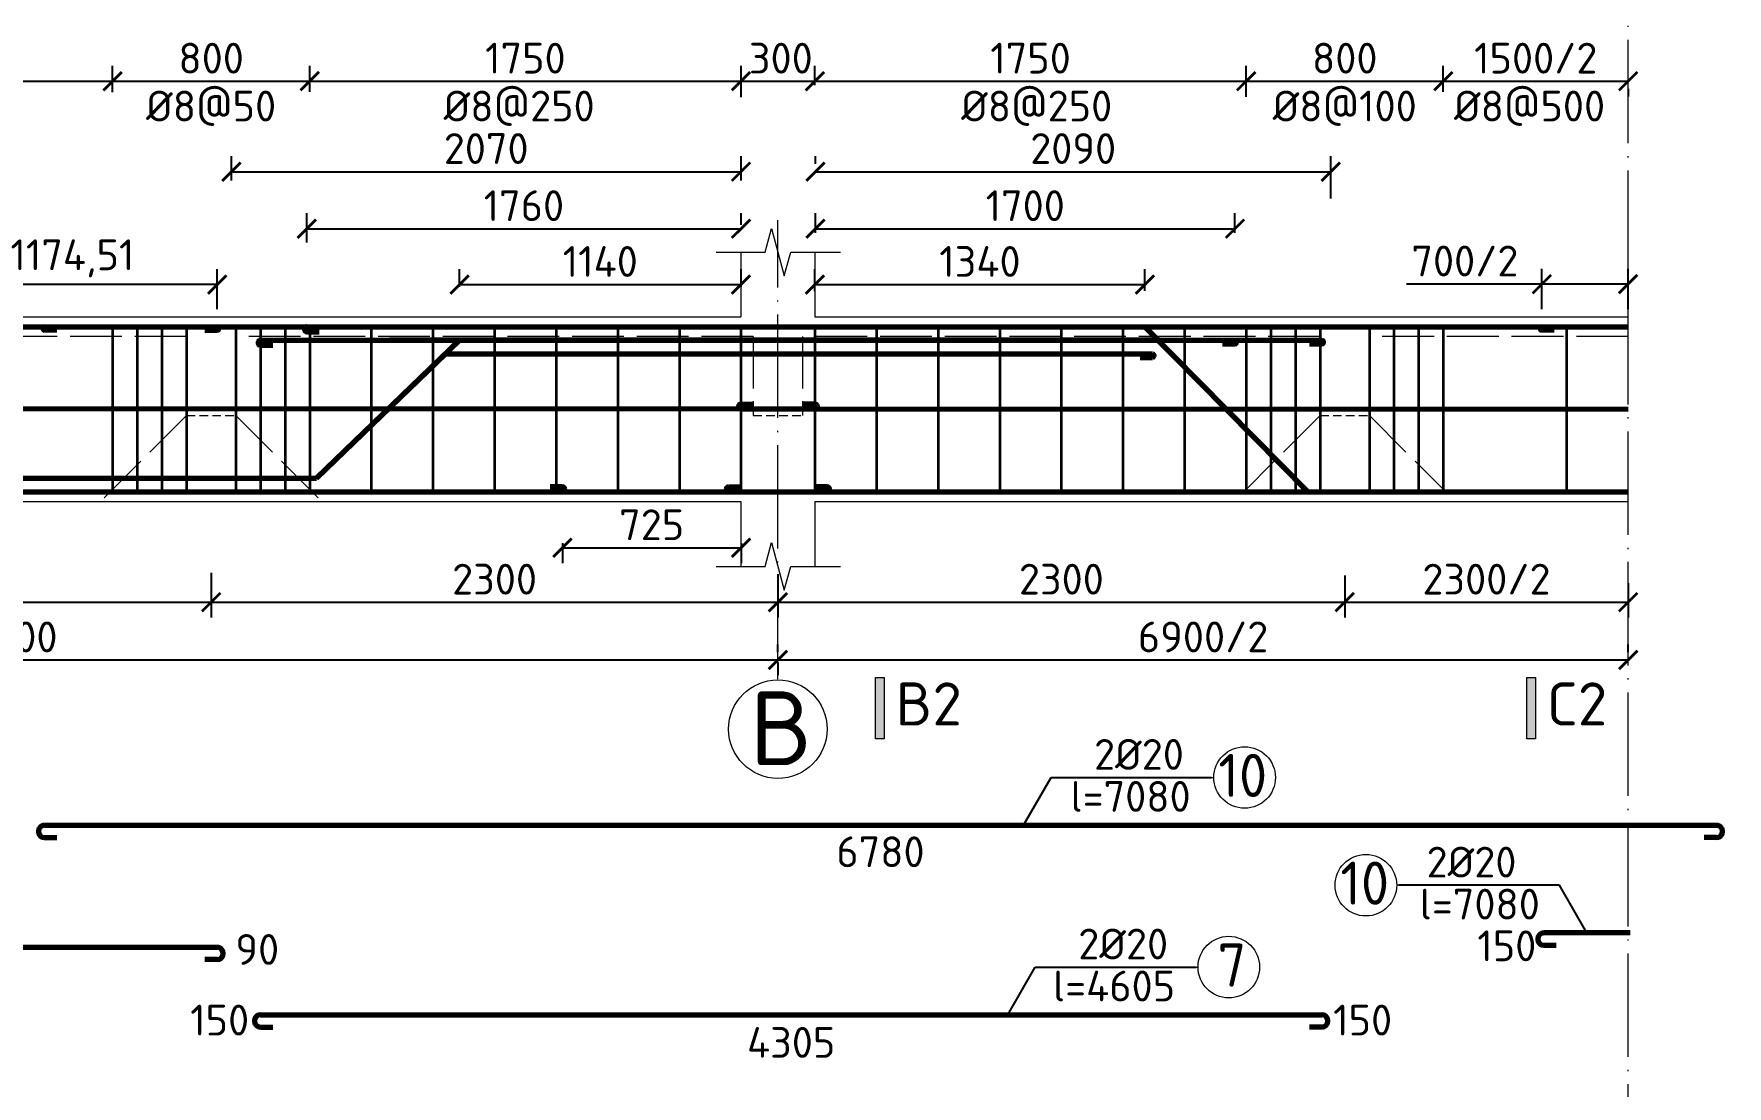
# Model space of a CAD drawing. Header units: millimetres. Extents: x 0 to 4970, y -594 to 1412.
# Drawn here: x 4696.8 to 4834.2, y 336.3 to 421.8 of the extents above; entities that cross this region are included whole.
import ezdxf

# ---------------------------------------------------------------- set-up
doc = ezdxf.new("R2010")
doc.units = ezdxf.units.MM
doc.header["$LTSCALE"] = 0.35
doc.header["$PDMODE"] = 3
for name, pattern in [('ACAD_ISO02W100', [15, 12, -3]), ('ACAD_ISO04W100', [30, 24, -3, 0, -3]), ('JIS_02_2.0', [3, 2, -1])]:
    doc.linetypes.add(name, pattern=pattern)
doc.layers.get('0').update_dxf_attribs({"lineweight": 50})
for name, color, linetype, lineweight in [('Cot Dai', 7, 'Continuous', 35), ('Cot thep', 2, 'Continuous', 70), ('Cotthepcat', 3, 'Continuous', 70), ('Duong Bao', 6, 'Continuous', 18), ('Kich Thuoc', 1, 'Continuous', 20), ('Ky Hieu', 4, 'Continuous', 20), ('Net Khuat', 5, 'ACAD_ISO02W100', 20), ('NetCat', 7, 'Continuous', 20), ('Text', 40, 'Continuous', 20), ('Truc', 3, 'ACAD_ISO04W100', 20)]:
    doc.layers.add(name, color=color, linetype=linetype, lineweight=lineweight)
doc.styles.get("Standard").update_dxf_attribs({"font": 'isocpeur.ttf'})
doc.styles.add('VN', font='')
doc.styles.get('VN').set_extended_font_data('TCVN 7284')
doc.dimstyles.new('Dim20', dxfattribs={"dimtxt": 2.5, "dimasz": 1.5, "dimexe": 1.25, "dimexo": 0.625, "dimtad": 1, "dimlfac": 20, "dimtxsty": 'Standard', "dimblk": 'ARCHTICK', "dimcen": 2.5, "dimadec": 0, "dimazin": 0, "dimtfac": 1, "dimtmove": 0, "dimatfit": 3, "dimfxl": 1, "dimarcsym": 0})
doc.dimstyles.new('Dim50', dxfattribs={"dimtxt": 2.5, "dimasz": 1.5, "dimexe": 1.25, "dimexo": 0.625, "dimtad": 1, "dimlfac": 50, "dimtxsty": 'Standard', "dimblk": 'ARCHTICK', "dimcen": 2.5, "dimadec": 0, "dimazin": 0, "dimtfac": 1, "dimtmove": 0, "dimatfit": 3, "dimfxl": 1, "dimarcsym": 0})
doc.dimstyles.new('Dim50KT', dxfattribs={"dimtxt": 2.5, "dimasz": 1.5, "dimexe": 1.25, "dimexo": 0.625, "dimtad": 1, "dimlfac": 50, "dimtxsty": 'Standard', "dimblk": 'ARCHTICK', "dimcen": 2.5, "dimse1": 1, "dimse2": 1, "dimsd1": 1, "dimsd2": 1, "dimadec": 0, "dimazin": 0, "dimtfac": 1, "dimtmove": 0, "dimatfit": 3, "dimfxl": 1, "dimarcsym": 0})

# ---------------------------------------------------------------- blocks, each defined once
blk = doc.blocks.new('_ArchTick')
at = {"color": 0, "linetype": 'ByBlock', "const_width": 0.15}
blk.add_lwpolyline([(-0.5, -0.5), (0.5, 0.5)], dxfattribs=at)
blk = doc.blocks.new('*D153')
at = {"layer": 'Defpoints', "color": 0}
for p in [(4760.24, 410.57), (4802.06, 410.57), (4802.06, 407.78)]:
    blk.add_point(p, dxfattribs=at)
at = {"layer": 'Kich Thuoc', "color": 0, "lineweight": -2}
for p, q in [((4760.24, 411.2), (4760.24, 411.82)), ((4802.06, 408.4), (4802.06, 411.82)), ((4760.24, 410.57), (4802.06, 410.57))]:
    blk.add_line(p, q, dxfattribs=at)
at = {"layer": 'Kich Thuoc', "color": 0, "lineweight": -2, "xscale": 1.5, "yscale": 1.5, "zscale": 1.5, "rotation": 180}
blk.add_blockref('_ArchTick', (4760.24, 410.57), dxfattribs=at)
at = {"layer": 'Kich Thuoc', "color": 0, "lineweight": -2, "xscale": 1.5, "yscale": 1.5, "zscale": 1.5}
blk.add_blockref('_ArchTick', (4802.06, 410.57), dxfattribs=at)
at = {"layer": 'Kich Thuoc', "color": 0, "insert": (4781.15, 412.45), "char_height": 2.5, "attachment_point": 5}
blk.add_mtext('2090', dxfattribs=at)
blk = doc.blocks.new('*D362')
at = {"layer": 'Defpoints', "color": 0}
for p in [(4719.19, 417.92), (4703.19, 416.42), (4719.19, 416.43)]:
    blk.add_point(p, dxfattribs=at)
at = {"layer": 'Kich Thuoc', "color": 0, "lineweight": -2}
for p, q in [((4703.19, 417.04), (4703.19, 419.17)), ((4719.19, 417.06), (4719.19, 419.17)), ((4703.19, 417.92), (4719.19, 417.92))]:
    blk.add_line(p, q, dxfattribs=at)
at = {"layer": 'Kich Thuoc', "color": 0, "lineweight": -2, "xscale": 1.5, "yscale": 1.5, "zscale": 1.5, "rotation": 180}
blk.add_blockref('_ArchTick', (4703.19, 417.92), dxfattribs=at)
at = {"layer": 'Kich Thuoc', "color": 0, "lineweight": -2, "xscale": 1.5, "yscale": 1.5, "zscale": 1.5}
blk.add_blockref('_ArchTick', (4719.19, 417.92), dxfattribs=at)
at = {"layer": 'Kich Thuoc', "color": 0, "insert": (4711.19, 419.79), "char_height": 2.5, "attachment_point": 5}
blk.add_mtext('800', dxfattribs=at)
blk = doc.blocks.new('*D363')
at = {"layer": 'Defpoints', "color": 0}
for p in [(4754.19, 417.92), (4719.19, 416.43), (4754.19, 416)]:
    blk.add_point(p, dxfattribs=at)
at = {"layer": 'Kich Thuoc', "color": 0, "lineweight": -2}
for p, q in [((4719.19, 417.06), (4719.19, 419.17)), ((4754.19, 416.62), (4754.19, 419.17)), ((4719.19, 417.92), (4754.19, 417.92))]:
    blk.add_line(p, q, dxfattribs=at)
at = {"layer": 'Kich Thuoc', "color": 0, "lineweight": -2, "xscale": 1.5, "yscale": 1.5, "zscale": 1.5, "rotation": 180}
blk.add_blockref('_ArchTick', (4719.19, 417.92), dxfattribs=at)
at = {"layer": 'Kich Thuoc', "color": 0, "lineweight": -2, "xscale": 1.5, "yscale": 1.5, "zscale": 1.5}
blk.add_blockref('_ArchTick', (4754.19, 417.92), dxfattribs=at)
at = {"layer": 'Kich Thuoc', "color": 0, "insert": (4736.69, 419.79), "char_height": 2.5, "attachment_point": 5}
blk.add_mtext('1750', dxfattribs=at)
blk = doc.blocks.new('*D364')
at = {"layer": 'Defpoints', "color": 0}
for p in [(4760.19, 417.92), (4760.19, 416.98), (4754.19, 416)]:
    blk.add_point(p, dxfattribs=at)
at = {"layer": 'Kich Thuoc', "color": 0, "lineweight": -2}
for p, q in [((4754.19, 416.62), (4754.19, 419.17)), ((4760.19, 417.61), (4760.19, 419.17)), ((4754.19, 417.92), (4760.19, 417.92))]:
    blk.add_line(p, q, dxfattribs=at)
at = {"layer": 'Kich Thuoc', "color": 0, "lineweight": -2, "xscale": 1.5, "yscale": 1.5, "zscale": 1.5, "rotation": 180}
blk.add_blockref('_ArchTick', (4754.19, 417.92), dxfattribs=at)
at = {"layer": 'Kich Thuoc', "color": 0, "lineweight": -2, "xscale": 1.5, "yscale": 1.5, "zscale": 1.5}
blk.add_blockref('_ArchTick', (4760.19, 417.92), dxfattribs=at)
at = {"layer": 'Kich Thuoc', "color": 0, "insert": (4757.42, 419.79), "char_height": 2.5, "attachment_point": 5}
blk.add_mtext('300', dxfattribs=at)
blk = doc.blocks.new('*D365')
at = {"layer": 'Defpoints', "color": 0}
for p in [(4811.19, 417.92), (4811.19, 416.44), (4795.19, 416.03)]:
    blk.add_point(p, dxfattribs=at)
at = {"layer": 'Kich Thuoc', "color": 0, "lineweight": -2}
for p, q in [((4795.19, 416.66), (4795.19, 419.17)), ((4811.19, 417.06), (4811.19, 419.17)), ((4795.19, 417.92), (4811.19, 417.92))]:
    blk.add_line(p, q, dxfattribs=at)
at = {"layer": 'Kich Thuoc', "color": 0, "lineweight": -2, "xscale": 1.5, "yscale": 1.5, "zscale": 1.5, "rotation": 180}
blk.add_blockref('_ArchTick', (4795.19, 417.92), dxfattribs=at)
at = {"layer": 'Kich Thuoc', "color": 0, "lineweight": -2, "xscale": 1.5, "yscale": 1.5, "zscale": 1.5}
blk.add_blockref('_ArchTick', (4811.19, 417.92), dxfattribs=at)
at = {"layer": 'Kich Thuoc', "color": 0, "insert": (4803.19, 419.79), "char_height": 2.5, "attachment_point": 5}
blk.add_mtext('800', dxfattribs=at)
blk = doc.blocks.new('*D367')
at = {"layer": 'Defpoints', "color": 0}
for p in [(4703.19, 417.92), (4673.19, 416.86), (4703.19, 416.86)]:
    blk.add_point(p, dxfattribs=at)
at = {"layer": 'Kich Thuoc', "color": 0, "lineweight": -2}
for p, q in [((4673.19, 417.49), (4673.19, 419.17)), ((4703.19, 417.49), (4703.19, 419.17)), ((4673.19, 417.92), (4703.19, 417.92))]:
    blk.add_line(p, q, dxfattribs=at)
at = {"layer": 'Kich Thuoc', "color": 0, "lineweight": -2, "xscale": 1.5, "yscale": 1.5, "zscale": 1.5, "rotation": 180}
blk.add_blockref('_ArchTick', (4673.19, 417.92), dxfattribs=at)
at = {"layer": 'Kich Thuoc', "color": 0, "lineweight": -2, "xscale": 1.5, "yscale": 1.5, "zscale": 1.5}
blk.add_blockref('_ArchTick', (4703.19, 417.92), dxfattribs=at)
at = {"layer": 'Kich Thuoc', "color": 0, "insert": (4688.19, 419.79), "char_height": 2.5, "attachment_point": 5}
blk.add_mtext('1500', dxfattribs=at)
blk = doc.blocks.new('*D368')
at = {"layer": 'Defpoints', "color": 0}
for p in [(4795.19, 417.92), (4760.19, 417.26), (4795.19, 417.26)]:
    blk.add_point(p, dxfattribs=at)
at = {"layer": 'Kich Thuoc', "color": 0, "lineweight": -2}
for p, q in [((4760.19, 417.89), (4760.19, 419.17)), ((4795.19, 417.89), (4795.19, 419.17)), ((4760.19, 417.92), (4795.19, 417.92))]:
    blk.add_line(p, q, dxfattribs=at)
at = {"layer": 'Kich Thuoc', "color": 0, "lineweight": -2, "xscale": 1.5, "yscale": 1.5, "zscale": 1.5, "rotation": 180}
blk.add_blockref('_ArchTick', (4760.19, 417.92), dxfattribs=at)
at = {"layer": 'Kich Thuoc', "color": 0, "lineweight": -2, "xscale": 1.5, "yscale": 1.5, "zscale": 1.5}
blk.add_blockref('_ArchTick', (4795.19, 417.92), dxfattribs=at)
at = {"layer": 'Kich Thuoc', "color": 0, "insert": (4777.69, 419.79), "char_height": 2.5, "attachment_point": 5}
blk.add_mtext('1750', dxfattribs=at)
blk = doc.blocks.new('*D369')
at = {"layer": 'Defpoints', "color": 0}
for p in [(4811.19, 417.92), (4826.19, 417.92), (4826.19, 417.92)]:
    blk.add_point(p, dxfattribs=at)
at = {"layer": 'Kich Thuoc', "color": 0, "lineweight": -2}
for p, q in [((4811.19, 418.54), (4811.19, 419.17)), ((4811.19, 417.92), (4826.19, 417.92)), ((4826.19, 417.29), (4826.19, 416.67))]:
    blk.add_line(p, q, dxfattribs=at)
at = {"layer": 'Kich Thuoc', "color": 0, "lineweight": -2, "xscale": 1.5, "yscale": 1.5, "zscale": 1.5, "rotation": 180}
blk.add_blockref('_ArchTick', (4811.19, 417.92), dxfattribs=at)
at = {"layer": 'Kich Thuoc', "color": 0, "lineweight": -2, "xscale": 1.5, "yscale": 1.5, "zscale": 1.5}
blk.add_blockref('_ArchTick', (4826.19, 417.92), dxfattribs=at)
at = {"layer": 'Kich Thuoc', "color": 0, "insert": (4818.69, 419.79), "char_height": 2.5, "attachment_point": 5}
blk.add_mtext('1500/2', dxfattribs=at)
blk = doc.blocks.new('*D387')
at = {"layer": 'Defpoints', "color": 0}
for p in [(4739.69, 381.02), (4754.19, 381.02), (4754.19, 380.03)]:
    blk.add_point(p, dxfattribs=at)
at = {"layer": 'Kich Thuoc', "color": 0, "lineweight": -2}
for p, q in [((4739.69, 380.39), (4739.69, 378.78)), ((4739.69, 380.03), (4754.19, 380.03)), ((4754.19, 380.39), (4754.19, 378.78))]:
    blk.add_line(p, q, dxfattribs=at)
at = {"layer": 'Kich Thuoc', "color": 0, "lineweight": -2, "xscale": 1.5, "yscale": 1.5, "zscale": 1.5, "rotation": 180}
blk.add_blockref('_ArchTick', (4739.69, 380.03), dxfattribs=at)
at = {"layer": 'Kich Thuoc', "color": 0, "lineweight": -2, "xscale": 1.5, "yscale": 1.5, "zscale": 1.5}
blk.add_blockref('_ArchTick', (4754.19, 380.03), dxfattribs=at)
at = {"layer": 'Kich Thuoc', "color": 0, "insert": (4746.94, 381.9), "char_height": 2.5, "attachment_point": 5}
blk.add_mtext('725', dxfattribs=at)
blk = doc.blocks.new('*D388')
at = {"layer": 'Defpoints', "color": 0}
for p in [(4754.19, 401.4), (4731.35, 400.59), (4754.19, 400.59)]:
    blk.add_point(p, dxfattribs=at)
at = {"layer": 'Kich Thuoc', "color": 0, "lineweight": -2}
for p, q in [((4731.35, 401.21), (4731.35, 402.65)), ((4754.19, 401.21), (4754.19, 402.65)), ((4731.35, 401.4), (4754.19, 401.4))]:
    blk.add_line(p, q, dxfattribs=at)
at = {"layer": 'Kich Thuoc', "color": 0, "lineweight": -2, "xscale": 1.5, "yscale": 1.5, "zscale": 1.5, "rotation": 180}
blk.add_blockref('_ArchTick', (4731.35, 401.4), dxfattribs=at)
at = {"layer": 'Kich Thuoc', "color": 0, "lineweight": -2, "xscale": 1.5, "yscale": 1.5, "zscale": 1.5}
blk.add_blockref('_ArchTick', (4754.19, 401.4), dxfattribs=at)
at = {"layer": 'Kich Thuoc', "color": 0, "insert": (4742.77, 403.28), "char_height": 2.5, "attachment_point": 5}
blk.add_mtext('1140', dxfattribs=at)
blk = doc.blocks.new('*D389')
at = {"layer": 'Defpoints', "color": 0}
for p in [(4786.97, 401.4), (4760.19, 400.25), (4786.97, 400.27)]:
    blk.add_point(p, dxfattribs=at)
at = {"layer": 'Kich Thuoc', "color": 0, "lineweight": -2}
for p, q in [((4760.19, 400.87), (4760.19, 402.65)), ((4786.97, 400.89), (4786.97, 402.65)), ((4760.19, 401.4), (4786.97, 401.4))]:
    blk.add_line(p, q, dxfattribs=at)
at = {"layer": 'Kich Thuoc', "color": 0, "lineweight": -2, "xscale": 1.5, "yscale": 1.5, "zscale": 1.5, "rotation": 180}
blk.add_blockref('_ArchTick', (4760.19, 401.4), dxfattribs=at)
at = {"layer": 'Kich Thuoc', "color": 0, "lineweight": -2, "xscale": 1.5, "yscale": 1.5, "zscale": 1.5}
blk.add_blockref('_ArchTick', (4786.97, 401.4), dxfattribs=at)
at = {"layer": 'Kich Thuoc', "color": 0, "insert": (4773.58, 403.28), "char_height": 2.5, "attachment_point": 5}
blk.add_mtext('1340', dxfattribs=at)
blk = doc.blocks.new('*D390')
at = {"layer": 'Defpoints', "color": 0}
for p in [(4794.28, 405.94), (4760.24, 404.99), (4794.28, 404.99)]:
    blk.add_point(p, dxfattribs=at)
at = {"layer": 'Kich Thuoc', "color": 0, "lineweight": -2}
for p, q in [((4760.24, 405.61), (4760.24, 407.19)), ((4794.28, 405.61), (4794.28, 407.19)), ((4760.24, 405.94), (4794.28, 405.94))]:
    blk.add_line(p, q, dxfattribs=at)
at = {"layer": 'Kich Thuoc', "color": 0, "lineweight": -2, "xscale": 1.5, "yscale": 1.5, "zscale": 1.5, "rotation": 180}
blk.add_blockref('_ArchTick', (4760.24, 405.94), dxfattribs=at)
at = {"layer": 'Kich Thuoc', "color": 0, "lineweight": -2, "xscale": 1.5, "yscale": 1.5, "zscale": 1.5}
blk.add_blockref('_ArchTick', (4794.28, 405.94), dxfattribs=at)
at = {"layer": 'Kich Thuoc', "color": 0, "insert": (4777.26, 407.81), "char_height": 2.5, "attachment_point": 5}
blk.add_mtext('1700', dxfattribs=at)
blk = doc.blocks.new('*D391')
at = {"layer": 'Defpoints', "color": 0}
for p in [(4754.19, 405.94), (4754.19, 405.63), (4718.95, 404.2)]:
    blk.add_point(p, dxfattribs=at)
at = {"layer": 'Kich Thuoc', "color": 0, "lineweight": -2}
for p, q in [((4718.95, 404.83), (4718.95, 407.19)), ((4754.19, 406.26), (4754.19, 407.19)), ((4718.95, 405.94), (4754.19, 405.94))]:
    blk.add_line(p, q, dxfattribs=at)
at = {"layer": 'Kich Thuoc', "color": 0, "lineweight": -2, "xscale": 1.5, "yscale": 1.5, "zscale": 1.5, "rotation": 180}
blk.add_blockref('_ArchTick', (4718.95, 405.94), dxfattribs=at)
at = {"layer": 'Kich Thuoc', "color": 0, "lineweight": -2, "xscale": 1.5, "yscale": 1.5, "zscale": 1.5}
blk.add_blockref('_ArchTick', (4754.19, 405.94), dxfattribs=at)
at = {"layer": 'Kich Thuoc', "color": 0, "insert": (4736.57, 407.81), "char_height": 2.5, "attachment_point": 5}
blk.add_mtext('1760', dxfattribs=at)
blk = doc.blocks.new('*D392')
at = {"layer": 'Defpoints', "color": 0}
for p in [(4754.19, 410.57), (4712.83, 409.23), (4754.19, 409.23)]:
    blk.add_point(p, dxfattribs=at)
at = {"layer": 'Kich Thuoc', "color": 0, "lineweight": -2}
for p, q in [((4712.83, 409.86), (4712.83, 411.82)), ((4754.19, 409.86), (4754.19, 411.82)), ((4712.83, 410.57), (4754.19, 410.57))]:
    blk.add_line(p, q, dxfattribs=at)
at = {"layer": 'Kich Thuoc', "color": 0, "lineweight": -2, "xscale": 1.5, "yscale": 1.5, "zscale": 1.5, "rotation": 180}
blk.add_blockref('_ArchTick', (4712.83, 410.57), dxfattribs=at)
at = {"layer": 'Kich Thuoc', "color": 0, "lineweight": -2, "xscale": 1.5, "yscale": 1.5, "zscale": 1.5}
blk.add_blockref('_ArchTick', (4754.19, 410.57), dxfattribs=at)
at = {"layer": 'Kich Thuoc', "color": 0, "insert": (4733.51, 412.45), "char_height": 2.5, "attachment_point": 5}
blk.add_mtext('2070', dxfattribs=at)
blk = doc.blocks.new('*D420')
at = {"layer": 'Defpoints', "color": 0}
for p in [(4617.15, 347.95), (4711.68, 347.95), (4711.68, 343.92)]:
    blk.add_point(p, dxfattribs=at)
at = {"layer": 'Kich Thuoc', "color": 0, "insert": (4664.41, 345.79), "char_height": 2.5, "attachment_point": 5}
blk.add_mtext('4735', dxfattribs=at)
blk = doc.blocks.new('*D418')
at = {"layer": 'Defpoints', "color": 0}
for p in [(4812.35, 357.62), (4948.02, 357.62), (4812.35, 353.46)]:
    blk.add_point(p, dxfattribs=at)
at = {"layer": 'Kich Thuoc', "color": 0, "insert": (4765.51, 355.34), "char_height": 2.5, "attachment_point": 5}
blk.add_mtext('6780', dxfattribs=at)
blk = doc.blocks.new('*D422')
at = {"layer": 'Defpoints', "color": 0}
for p in [(4688.19, 401.4), (4688.19, 398.78), (4711.68, 398.78)]:
    blk.add_point(p, dxfattribs=at)
at = {"layer": 'Kich Thuoc', "color": 0, "lineweight": -2}
for p, q in [((4688.19, 399.4), (4688.19, 402.65)), ((4711.68, 399.4), (4711.68, 402.65)), ((4711.68, 401.4), (4688.19, 401.4))]:
    blk.add_line(p, q, dxfattribs=at)
at = {"layer": 'Kich Thuoc', "color": 0, "lineweight": -2, "xscale": 1.5, "yscale": 1.5, "zscale": 1.5, "rotation": 180}
blk.add_blockref('_ArchTick', (4688.19, 401.4), dxfattribs=at)
at = {"layer": 'Kich Thuoc', "color": 0, "lineweight": -2, "xscale": 1.5, "yscale": 1.5, "zscale": 1.5}
blk.add_blockref('_ArchTick', (4711.68, 401.4), dxfattribs=at)
at = {"layer": 'Kich Thuoc', "color": 0, "insert": (4699.93, 403.53), "char_height": 2.5, "attachment_point": 5}
blk.add_mtext('1174,51', dxfattribs=at)
blk = doc.blocks.new('*D423')
at = {"layer": 'Defpoints', "color": 0}
for p in [(4826.19, 401.44), (4819.19, 398.78), (4826.19, 398.78)]:
    blk.add_point(p, dxfattribs=at)
at = {"layer": 'Kich Thuoc', "color": 0, "lineweight": -2}
for p, q in [((4819.19, 399.4), (4819.19, 402.69)), ((4826.19, 399.4), (4826.19, 402.69)), ((4819.19, 401.44), (4808.19, 401.44)), ((4826.19, 401.44), (4819.19, 401.44))]:
    blk.add_line(p, q, dxfattribs=at)
at = {"layer": 'Kich Thuoc', "color": 0, "lineweight": -2, "xscale": 1.5, "yscale": 1.5, "zscale": 1.5, "rotation": 180}
blk.add_blockref('_ArchTick', (4819.19, 401.44), dxfattribs=at)
at = {"layer": 'Kich Thuoc', "color": 0, "lineweight": -2, "xscale": 1.5, "yscale": 1.5, "zscale": 1.5}
blk.add_blockref('_ArchTick', (4826.19, 401.44), dxfattribs=at)
at = {"layer": 'Kich Thuoc', "color": 0, "insert": (4812.94, 403.32), "char_height": 2.5, "attachment_point": 5}
blk.add_mtext('700/2', dxfattribs=at)
blk = doc.blocks.new('*D424')
at = {"layer": 'Defpoints', "color": 0}
for p in [(4715.2, 342.99), (4801.32, 342.99), (4801.32, 337.99)]:
    blk.add_point(p, dxfattribs=at)
at = {"layer": 'Kich Thuoc', "color": 0, "insert": (4758.26, 339.86), "char_height": 2.5, "attachment_point": 5}
blk.add_mtext('4305', dxfattribs=at)
blk = doc.blocks.new('*D925')
at = {"layer": 'Defpoints', "color": 0}
for p in [(4619.19, 371.33), (4757.19, 371.33), (4757.19, 370.92)]:
    blk.add_point(p, dxfattribs=at)
at = {"layer": 'Kich Thuoc', "color": 0, "lineweight": -2}
for p, q in [((4619.19, 370.92), (4757.19, 370.92)), ((4619.19, 370.7), (4619.19, 369.67)), ((4757.19, 370.7), (4757.19, 369.67))]:
    blk.add_line(p, q, dxfattribs=at)
at = {"layer": 'Kich Thuoc', "color": 0, "lineweight": -2, "xscale": 1.5, "yscale": 1.5, "zscale": 1.5, "rotation": 180}
blk.add_blockref('_ArchTick', (4619.19, 370.92), dxfattribs=at)
at = {"layer": 'Kich Thuoc', "color": 0, "lineweight": -2, "xscale": 1.5, "yscale": 1.5, "zscale": 1.5}
blk.add_blockref('_ArchTick', (4757.19, 370.92), dxfattribs=at)
at = {"layer": 'Kich Thuoc', "color": 0, "insert": (4695.18, 372.79), "char_height": 2.5, "attachment_point": 5}
blk.add_mtext('6900', dxfattribs=at)
blk = doc.blocks.new('*D926')
at = {"layer": 'Defpoints', "color": 0}
for p in [(4757.19, 370.92), (4826.19, 370.92), (4826.19, 370.92)]:
    blk.add_point(p, dxfattribs=at)
at = {"layer": 'Kich Thuoc', "color": 0, "lineweight": -2}
for p, q in [((4757.19, 371.54), (4757.19, 372.17)), ((4826.19, 371.54), (4826.19, 372.17)), ((4757.19, 370.92), (4826.19, 370.92))]:
    blk.add_line(p, q, dxfattribs=at)
at = {"layer": 'Kich Thuoc', "color": 0, "lineweight": -2, "xscale": 1.5, "yscale": 1.5, "zscale": 1.5, "rotation": 180}
blk.add_blockref('_ArchTick', (4757.19, 370.92), dxfattribs=at)
at = {"layer": 'Kich Thuoc', "color": 0, "lineweight": -2, "xscale": 1.5, "yscale": 1.5, "zscale": 1.5}
blk.add_blockref('_ArchTick', (4826.19, 370.92), dxfattribs=at)
at = {"layer": 'Kich Thuoc', "color": 0, "insert": (4791.69, 372.79), "char_height": 2.5, "attachment_point": 5}
blk.add_mtext('6900/2', dxfattribs=at)
blk = doc.blocks.new('*D928')
at = {"layer": 'Defpoints', "color": 0}
for p in [(4665.19, 379.4), (4711.19, 378.61), (4711.19, 375.61)]:
    blk.add_point(p, dxfattribs=at)
at = {"layer": 'Kich Thuoc', "color": 0, "lineweight": -2}
for p, q in [((4665.19, 378.77), (4665.19, 374.36)), ((4711.19, 377.99), (4711.19, 374.36)), ((4665.19, 375.61), (4711.19, 375.61))]:
    blk.add_line(p, q, dxfattribs=at)
at = {"layer": 'Kich Thuoc', "color": 0, "lineweight": -2, "xscale": 1.5, "yscale": 1.5, "zscale": 1.5, "rotation": 180}
blk.add_blockref('_ArchTick', (4665.19, 375.61), dxfattribs=at)
at = {"layer": 'Kich Thuoc', "color": 0, "lineweight": -2, "xscale": 1.5, "yscale": 1.5, "zscale": 1.5}
blk.add_blockref('_ArchTick', (4711.19, 375.61), dxfattribs=at)
at = {"layer": 'Kich Thuoc', "color": 0, "insert": (4688.19, 377.48), "char_height": 2.5, "attachment_point": 5}
blk.add_mtext('2300', dxfattribs=at)
blk = doc.blocks.new('*D930')
at = {"layer": 'Defpoints', "color": 0}
for p in [(4711.19, 378.61), (4757.19, 378.52), (4757.19, 375.61)]:
    blk.add_point(p, dxfattribs=at)
at = {"layer": 'Kich Thuoc', "color": 0, "lineweight": -2}
for p, q in [((4711.19, 377.99), (4711.19, 374.36)), ((4757.19, 377.89), (4757.19, 374.36)), ((4711.19, 375.61), (4757.19, 375.61))]:
    blk.add_line(p, q, dxfattribs=at)
at = {"layer": 'Kich Thuoc', "color": 0, "lineweight": -2, "xscale": 1.5, "yscale": 1.5, "zscale": 1.5, "rotation": 180}
blk.add_blockref('_ArchTick', (4711.19, 375.61), dxfattribs=at)
at = {"layer": 'Kich Thuoc', "color": 0, "lineweight": -2, "xscale": 1.5, "yscale": 1.5, "zscale": 1.5}
blk.add_blockref('_ArchTick', (4757.19, 375.61), dxfattribs=at)
at = {"layer": 'Kich Thuoc', "color": 0, "insert": (4734.19, 377.48), "char_height": 2.5, "attachment_point": 5}
blk.add_mtext('2300', dxfattribs=at)
blk = doc.blocks.new('*D931')
at = {"layer": 'Defpoints', "color": 0}
for p in [(4757.19, 378.52), (4803.19, 378.41), (4803.19, 375.61)]:
    blk.add_point(p, dxfattribs=at)
at = {"layer": 'Kich Thuoc', "color": 0, "lineweight": -2}
for p, q in [((4757.19, 377.89), (4757.19, 374.36)), ((4803.19, 377.79), (4803.19, 374.36)), ((4757.19, 375.61), (4803.19, 375.61))]:
    blk.add_line(p, q, dxfattribs=at)
at = {"layer": 'Kich Thuoc', "color": 0, "lineweight": -2, "xscale": 1.5, "yscale": 1.5, "zscale": 1.5, "rotation": 180}
blk.add_blockref('_ArchTick', (4757.19, 375.61), dxfattribs=at)
at = {"layer": 'Kich Thuoc', "color": 0, "lineweight": -2, "xscale": 1.5, "yscale": 1.5, "zscale": 1.5}
blk.add_blockref('_ArchTick', (4803.19, 375.61), dxfattribs=at)
at = {"layer": 'Kich Thuoc', "color": 0, "insert": (4780.19, 377.48), "char_height": 2.5, "attachment_point": 5}
blk.add_mtext('2300', dxfattribs=at)
blk = doc.blocks.new('*D929')
at = {"layer": 'Defpoints', "color": 0}
for p in [(4803.19, 378.41), (4826.19, 377.79), (4826.19, 375.61)]:
    blk.add_point(p, dxfattribs=at)
at = {"layer": 'Kich Thuoc', "color": 0, "lineweight": -2}
for p, q in [((4803.19, 377.79), (4803.19, 374.36)), ((4826.19, 377.16), (4826.19, 374.36)), ((4803.19, 375.61), (4826.19, 375.61))]:
    blk.add_line(p, q, dxfattribs=at)
at = {"layer": 'Kich Thuoc', "color": 0, "lineweight": -2, "xscale": 1.5, "yscale": 1.5, "zscale": 1.5, "rotation": 180}
blk.add_blockref('_ArchTick', (4803.19, 375.61), dxfattribs=at)
at = {"layer": 'Kich Thuoc', "color": 0, "lineweight": -2, "xscale": 1.5, "yscale": 1.5, "zscale": 1.5}
blk.add_blockref('_ArchTick', (4826.19, 375.61), dxfattribs=at)
at = {"layer": 'Kich Thuoc', "color": 0, "insert": (4814.69, 377.48), "char_height": 2.5, "attachment_point": 5}
blk.add_mtext('2300/2', dxfattribs=at)

msp = doc.modelspace()

# ---------------------------------------------------------------- hatches: boundary and pattern name
at = {"layer": 'NetCat'}
h = msp.add_hatch(color=256, dxfattribs=at)
h.paths.add_polyline_path([(4765.117722, 369.500371), (4765.817722, 369.500371), (4765.817722, 364.500371), (4765.117722, 364.500371)])
edge = h.paths.add_edge_path(flags=17)
edge.add_line((4765.117722, 364.500371), (4765.117722, 369.500371))
h = msp.add_hatch(color=256, dxfattribs=at)
h.paths.add_polyline_path([(4817.964348, 369.500371), (4818.664348, 369.500371), (4818.664348, 364.500371), (4817.964348, 364.500371)])
edge = h.paths.add_edge_path(flags=17)
edge.add_line((4817.964348, 364.500371), (4817.964348, 369.500371))

# ---------------------------------------------------------------- linework, layer by layer
at = {"layer": 'Cot Dai'}
for p, q in [((4703.185788, 397.970903), (4703.185788, 384.570903)), ((4705.185788, 397.975568), (4705.185788, 384.575568)), ((4707.185788, 397.975568), (4707.185788, 384.575568)), ((4709.185788, 397.992228), (4709.185788, 384.592228)), ((4713.185788, 397.992951), (4713.185788, 384.592951)), ((4715.185788, 397.970903), (4715.185788, 384.570903)), ((4717.185788, 397.970903), (4717.185788, 384.570903)), ((4719.185788, 397.975568), (4719.185788, 384.575568)), ((4724.185788, 397.975568), (4724.185788, 384.575568)), ((4729.185788, 397.975568), (4729.185788, 384.575568)), ((4734.185788, 397.975568), (4734.185788, 384.575568)), ((4739.185788, 397.975568), (4739.185788, 384.575568)), ((4744.185788, 397.975568), (4744.185788, 384.575568)), ((4749.185788, 397.975568), (4749.185788, 384.575568)), ((4754.185788, 397.975568), (4754.185788, 384.575568)), ((4760.185788, 397.975568), (4760.185788, 384.575568)), ((4765.185788, 397.975568), (4765.185788, 384.575568)), ((4770.185788, 397.975568), (4770.185788, 384.575568)), ((4775.185788, 397.975568), (4775.185788, 384.575568)), ((4780.185788, 397.975568), (4780.185788, 384.575568)), ((4785.185788, 397.975568), (4785.185788, 384.575568)), ((4790.185788, 397.975568), (4790.185788, 384.575568)), ((4795.185788, 397.975568), (4795.185788, 384.575568)), ((4797.185788, 397.975568), (4797.185788, 384.575568)), ((4799.185788, 397.975568), (4799.185788, 384.575568)), ((4801.185788, 397.984176), (4801.185788, 384.584176)), ((4805.185788, 397.982799), (4805.185788, 384.582799)), ((4807.185788, 397.970903), (4807.185788, 384.570903)), ((4809.185788, 397.970903), (4809.185788, 384.570903)), ((4811.185788, 397.970903), (4811.185788, 384.570903)), ((4821.185788, 397.970903), (4821.185788, 384.570903))]:
    msp.add_line(p, q, dxfattribs=at)
at = {"layer": 'Cot thep'}
for p, q in [((4616.985788, 397.975568), (4826.185788, 397.975568)), ((4786.971677, 397.975568), (4800.185788, 384.575568)), ((4715.199666, 396.875568), (4801.323431, 396.875568)), ((4719.749901, 385.675568), (4731.351019, 396.875568)), ((4788.185788, 396.875568), (4725.663175, 396.875568)), ((4788.16815, 396.875568), (4731.351019, 396.875568)), ((4730.211623, 395.775568), (4719.751019, 385.675568)), ((4730.211623, 395.775568), (4787.57528, 395.775568)), ((4760.185788, 391.301443), (4617.203565, 391.275607)), ((4754.185788, 391.300359), (4826.185788, 391.275568)), ((4640.85773, 385.675568), (4719.751019, 385.676711)), ((4650.622708, 385.675568), (4718.185788, 385.675568)), ((4617.203565, 384.575568), (4761.185788, 384.575568)), ((4631.141403, 384.575568), (4713.342159, 384.575568)), ((4754.185788, 384.575568), (4826.185788, 384.575568)), ((4794.456439, 384.575568), (4826.185788, 384.575568)), ((4697.676019, 357.4983), (4833.34829, 357.4983)), ((4826.34829, 348.752412), (4819.34829, 348.752412)), ((4617.14829, 347.585153), (4711.676019, 347.585153)), ((4715.199666, 342.101546), (4801.323431, 342.101546))]:
    msp.add_line(p, q, dxfattribs=at)
at = {"layer": 'Cotthepcat'}
for p, q in [((4698.676019, 397.688869), (4697.676019, 397.688869)), ((4710.676019, 397.688869), (4711.676019, 397.688869)), ((4718.951275, 397.575568), (4719.951275, 397.575568)), ((4820.185788, 397.688869), (4819.185788, 397.688869)), ((4715.199666, 396.475568), (4716.199666, 396.475568)), ((4793.280152, 396.588869), (4794.280152, 396.588869)), ((4800.323431, 396.588869), (4801.323431, 396.588869)), ((4786.57528, 395.488869), (4787.57528, 395.488869)), ((4754.185788, 391.700359), (4755.185788, 391.700359)), ((4760.185788, 391.701443), (4759.185788, 391.701443)), ((4739.693857, 384.975568), (4738.693857, 384.975568)), ((4753.185788, 384.975568), (4754.185788, 384.975568)), ((4761.185788, 384.975568), (4760.185788, 384.975568)), ((4697.676019, 356.4983), (4698.676019, 356.4983)), ((4833.34829, 356.4983), (4832.34829, 356.4983)), ((4819.34829, 347.752412), (4820.34829, 347.752412)), ((4711.676019, 346.585153), (4710.676019, 346.585153)), ((4715.199666, 341.101546), (4716.199666, 341.101546)), ((4801.323431, 341.101546), (4800.323431, 341.101546))]:
    msp.add_line(p, q, dxfattribs=at)
for centre, radius, start, end in [((4697.676019, 397.832219), 0.143349, 90, 270), ((4711.676019, 397.832219), 0.143349, 270, 90), ((4718.951275, 397.775568), 0.2, 90, 270), ((4819.185788, 397.832219), 0.143349, 90, 270), ((4715.199666, 396.675568), 0.2, 90, 270), ((4794.280152, 396.732219), 0.143349, 270, 90), ((4801.323431, 396.732219), 0.143349, 270, 90), ((4787.57528, 395.632219), 0.143349, 270, 90), ((4754.185788, 391.500359), 0.2, 90, 270), ((4760.185788, 391.501443), 0.2, 270, 90), ((4739.693857, 384.775568), 0.2, 270, 90), ((4753.185788, 384.775568), 0.2, 90, 270), ((4761.185788, 384.775568), 0.2, 270, 90), ((4697.676019, 356.9983), 0.5, 90, 270), ((4833.34829, 356.9983), 0.5, 270, 90), ((4819.34829, 348.252412), 0.5, 90, 270), ((4711.676019, 347.085153), 0.5, 270, 90), ((4715.199666, 341.601546), 0.5, 90, 270), ((4801.323431, 341.601546), 0.5, 270, 90)]:
    msp.add_arc(centre, radius, start, end, dxfattribs=at)
at = {"layer": 'Duong Bao'}
for p, q in [((4754.185788, 404.033061), (4754.185788, 398.775568)), ((4760.185788, 404.033061), (4760.185788, 398.775568)), ((4622.185788, 398.775568), (4754.185788, 398.775568)), ((4760.185788, 398.775568), (4826.185788, 398.775568)), ((4622.185788, 383.775568), (4754.185788, 383.775568)), ((4754.185788, 383.775568), (4754.185788, 378.518076)), ((4760.185788, 383.775568), (4826.185788, 383.775568)), ((4760.185788, 383.775568), (4760.185788, 378.518076))]:
    msp.add_line(p, q, dxfattribs=at)
at = {"layer": 'Ky Hieu'}
for p, q in [((4785.380792, 361.372916), (4792.380792, 361.372916)), ((4792.380792, 361.372916), (4792.561198, 361.372916)), ((4807.583581, 352.627028), (4807.403175, 352.627028)), ((4807.583581, 352.627028), (4814.896081, 352.627028)), ((4784.141084, 345.976162), (4791.28019, 345.976162)), ((4791.141084, 345.976162), (4791.28019, 345.976162))]:
    msp.add_line(p, q, dxfattribs=at)
for points in [[(4752.185788, 404.033061), (4752.185788, 404.033061), (4756.150512, 404.033061), (4756.66815, 405.964912), (4757.703426, 402.101209), (4758.221065, 404.033061), (4762.263209, 404.033061), (4762.263209, 404.033061)], [(4752.185788, 378.518076), (4752.185788, 378.518076), (4756.150512, 378.518076), (4756.66815, 380.449927), (4757.703426, 376.586224), (4758.221065, 378.518076), (4762.263209, 378.518076), (4762.263209, 378.518076)]]:
    msp.add_lwpolyline(points, dxfattribs=at)
for centre, radius in [((4757.185788, 365.301724), 4), ((4795.061198, 361.372916), 2.5), ((4804.903175, 352.627028), 2.5), ((4793.78019, 345.976162), 2.5)]:
    msp.add_circle(centre, radius, dxfattribs=at)
at = {"layer": 'Net Khuat'}
for p, q in [((4709.185788, 397.175568), (4667.185788, 397.175568)), ((4709.185788, 397.175568), (4709.185788, 390.775568)), ((4755.185788, 397.175568), (4713.185788, 397.175568)), ((4713.185788, 397.175568), (4713.185788, 390.775568)), ((4755.185788, 397.175568), (4755.185788, 390.775568)), ((4801.185788, 397.175568), (4759.185788, 397.175568)), ((4759.185788, 397.175568), (4759.185788, 390.775568)), ((4801.185788, 397.175568), (4801.185788, 390.775568)), ((4826.185788, 397.175568), (4805.185788, 397.175568)), ((4805.185788, 397.175568), (4805.185788, 390.775568)), ((4709.185788, 390.775568), (4702.185788, 383.775568)), ((4713.185788, 390.775568), (4720.185788, 383.775568)), ((4801.185788, 390.775568), (4794.985788, 384.575568)), ((4805.185788, 390.775568), (4811.385788, 384.575568))]:
    msp.add_line(p, q, dxfattribs=at)
at = {"layer": 'Net Khuat', "linetype": 'JIS_02_2.0'}
for p, q in [((4709.185788, 390.775568), (4713.185788, 390.775568)), ((4755.185788, 390.775568), (4759.185788, 390.775568)), ((4801.185788, 390.775568), (4805.185788, 390.775568))]:
    msp.add_line(p, q, dxfattribs=at)
at = {"layer": 'NetCat'}
msp.add_line((4817.964348, 364.500371), (4817.964348, 369.500371), dxfattribs=at)
msp.add_line((4817.964348, 364.500371), (4817.964348, 369.500371), dxfattribs=at)
for points in [[(4765.117722, 369.500371), (4765.817722, 369.500371), (4765.817722, 364.500371), (4765.117722, 364.500371), (4765.117722, 369.500371)], [(4817.964348, 369.500371), (4818.664348, 369.500371), (4818.664348, 364.500371), (4817.964348, 364.500371), (4817.964348, 369.500371)]]:
    msp.add_lwpolyline(points, dxfattribs=at)
at = {"layer": 'Truc'}
for p, q in [((4826.185788, 253.876874), (4826.185788, 548.145144)), ((4757.185788, 369.37114), (4757.185788, 406.645638))]:
    msp.add_line(p, q, dxfattribs=at)

# ---------------------------------------------------------------- texts
at = {"layer": 'Kich Thuoc', "color": 2}
msp.add_text('B', height=6, dxfattribs=at).set_placement((4754.899149, 362.377082))
at = {"layer": 'Kich Thuoc', "char_height": 2.5}
for s, insert, width, attachment_point in [('%%C8@50', (4711.185788, 415.719286), 24.5, 5), ('%%C8@250', (4736.185788, 415.719286), 24.5, 5), ('%%C8@250', (4778.185788, 415.719286), 24.5, 5), ('%%C8@100', (4803.185788, 415.719286), 24.5, 5), ('%%C8@500', (4818.185788, 415.719286), 24.5, 5), ('90', (4713.153605, 348.658746), 3.45107973, 1), ('150', (4813.95021, 348.951823), 3.45107973, 1), ('150', (4714.272625, 342.923211), 3.45107973, 3), ('150', (4802.250473, 342.923211), 3.45107973, 1)]:
    msp.add_mtext(s, dxfattribs=dict(at, insert=insert, width=width, attachment_point=attachment_point))
at = {"layer": 'Ky Hieu', "style": 'VN'}
for s, p in [('10', (4792.93238, 359.789781)), ('10', (4802.831993, 351.043894)), ('7', (4792.866167, 344.393028))]:
    msp.add_text(s, height=3.5, dxfattribs=at).set_placement(p)
at = {"layer": 'Ky Hieu', "char_height": 2.5}
for s, insert, attachment_point in [('2%%C20', (4782.840855, 361.997916), 7), ('l=7080', (4780.940855, 358.586397), 7), ('2%%C20', (4817.123518, 353.252028), 9), ('l=7080', (4819.023518, 349.840509), 9), ('2%%C20', (4781.559848, 346.601162), 7), ('l=4605', (4779.520741, 343.189643), 7)]:
    msp.add_mtext(s, dxfattribs=dict(at, insert=insert, attachment_point=attachment_point))
at = {"layer": 'Text', "char_height": 3.5, "width": 11.43756339, "attachment_point": 1}
for s, insert in [('B2', (4766.741116, 369.097738)), ('C2', (4819.587742, 369.097738))]:
    msp.add_mtext(s, dxfattribs=dict(at, insert=insert))

# ---------------------------------------------------------------- dimensions: what is measured, and where the dimension line sits
at = {"layer": 'Kich Thuoc'}
for base, p1, p2, picture, middle in [((4703.185788, 417.91598), (4673.185788, 416.861379), (4703.185788, 416.861379), '*D367', (4688.185788, 419.79098)), ((4795.185788, 417.91598), (4760.185788, 417.26141), (4795.185788, 417.26141), '*D368', (4777.685788, 419.79098)), ((4688.185788, 401.404314), (4711.676019, 398.775568), (4688.185788, 398.775568), '*D422', (4699.930904, 403.529314))]:
    dim = msp.add_linear_dim(base=base, p1=p1, p2=p2, dimstyle='Dim50', dxfattribs=at)
    dim.commit()
    dim.dimension.update_dxf_attribs({"geometry": picture, "text_midpoint": middle})
for base, p1, p2, picture, middle in [((4719.185788, 417.91598), (4703.185788, 416.417145), (4719.185788, 416.430607), '*D362', (4711.185788, 419.79098)), ((4754.185788, 417.91598), (4719.185788, 416.430607), (4754.185788, 415.997245), '*D363', (4736.685788, 419.79098)), ((4811.185788, 417.91598), (4795.185788, 416.033159), (4811.185788, 416.437384), '*D365', (4803.185788, 419.79098)), ((4711.185788, 375.605087), (4665.185788, 379.395746), (4711.185788, 378.613778), '*D928', (4688.185788, 377.480087)), ((4757.185788, 375.605087), (4711.185788, 378.613778), (4757.185788, 378.518076), '*D930', (4734.185788, 377.480087)), ((4803.185788, 375.605087), (4757.185788, 378.518076), (4803.185788, 378.410652), '*D931', (4780.185788, 377.480087))]:
    dim = msp.add_linear_dim(base=base, p1=p1, p2=p2, dimstyle='Dim50', override={"dimtmove": 1}, dxfattribs=at)
    dim.commit()
    dim.dimension.update_dxf_attribs({"geometry": picture, "text_midpoint": middle})
dim = msp.add_linear_dim(base=(4760.185788, 417.91598), p1=(4754.185788, 415.997245), p2=(4760.185788, 416.980055), dimstyle='Dim50', override={"dimtmove": 1}, dxfattribs=at)
dim.commit()
dim.dimension.update_dxf_attribs({"geometry": '*D364', "text_midpoint": (4757.418558, 417.91598), "dimtype": 160})
for base, p1, p2, text, dimstyle, picture, middle in [((4826.185788, 417.91598), (4811.185788, 417.91598), (4826.185788, 417.91598), '1500/2', 'Dim50', '*D369', (4818.685788, 419.79098)), ((4754.185788, 410.570934), (4712.825029, 409.232453), (4754.185788, 409.232453), '2070', 'Dim50', '*D392', (4733.505409, 412.445934)), ((4802.056439, 410.570934), (4760.242137, 410.570934), (4802.056439, 407.778927), '2090', 'Dim50', '*D153', (4781.149288, 412.445934)), ((4754.185788, 405.939506), (4718.951275, 404.200937), (4754.185788, 405.633845), '1760', 'Dim50', '*D391', (4736.568532, 407.814506)), ((4794.280152, 405.939506), (4760.242137, 404.989288), (4794.280152, 404.989288), '1700', 'Dim50', '*D390', (4777.261144, 407.814506)), ((4754.185788, 401.404314), (4731.351019, 400.586842), (4754.185788, 400.586842), '1140', 'Dim50', '*D388', (4742.768403, 403.279314)), ((4786.971677, 401.400512), (4760.185788, 400.247359), (4786.971677, 400.26673), '1340', 'Dim50', '*D389', (4773.578733, 403.275512)), ((4754.185788, 380.02599), (4739.693857, 381.019247), (4754.185788, 381.019247), '725', 'Dim50', '*D387', (4746.939823, 381.90099)), ((4826.185788, 370.918973), (4757.185788, 370.918973), (4826.185788, 370.918973), '6900/2', 'Dim50', '*D926', (4791.685788, 372.793973)), ((4711.676019, 343.91955), (4617.14829, 347.948125), (4711.676019, 347.948125), '4735', 'Dim50KT', '*D420', (4664.412155, 345.79455)), ((4801.323431, 337.985965), (4715.199666, 342.986984), (4801.323431, 342.986984), '4305', 'Dim50KT', '*D424', (4758.261549, 339.860965))]:
    dim = msp.add_linear_dim(base=base, p1=p1, p2=p2, text=text, dimstyle=dimstyle, dxfattribs=at)
    dim.commit()
    dim.dimension.update_dxf_attribs({"geometry": picture, "text_midpoint": middle})
dim = msp.add_linear_dim(base=(4826.185788, 401.444342), p1=(4819.185788, 398.775568), p2=(4826.185788, 398.775568), text='700/2', dimstyle='Dim50', dxfattribs=at)
dim.commit()
dim.dimension.update_dxf_attribs({"geometry": '*D423', "text_midpoint": (4812.935788, 401.444342), "dimtype": 160})
dim = msp.add_linear_dim(base=(4826.185788, 375.605087), p1=(4803.185788, 378.410652), p2=(4826.185788, 377.785652), text='2300/2', dimstyle='Dim50', override={"dimtmove": 1}, dxfattribs=at)
dim.commit()
dim.dimension.update_dxf_attribs({"geometry": '*D929', "text_midpoint": (4814.685788, 377.480087)})
dim = msp.add_linear_dim(base=(4757.185788, 370.918973), p1=(4619.185788, 371.326983), p2=(4757.185788, 371.326983), dimstyle='Dim50', dxfattribs=at)
dim.commit()
dim.dimension.update_dxf_attribs({"geometry": '*D925', "text_midpoint": (4695.183384, 370.918973), "dimtype": 160})
dim = msp.add_linear_dim(base=(4812.34829, 353.460813), p1=(4948.020562, 357.618631), p2=(4812.34829, 357.618631), angle=180, text='6780', dimstyle='Dim50KT', dxfattribs=at)
dim.commit()
dim.dimension.update_dxf_attribs({"geometry": '*D418', "text_midpoint": (4765.512155, 353.460813), "dimtype": 160})

# ---------------------------------------------------------------- leaders
at = {"layer": 'Ky Hieu', "annotation_type": 0, "has_hookline": 1, "text_width": 7}
for points, hookline_direction in [([(4777.116083, 357.4983), (4779.353093, 361.372916), (4784.755792, 361.372916)], 0), ([(4822.84829, 348.752412), (4820.61128, 352.627028), (4815.208581, 352.627028)], 1), ([(4775.835075, 342.101546), (4778.072086, 345.976162), (4783.516084, 345.976162)], 0)]:
    msp.add_leader(points, dimstyle='Dim20', override={"dimgap": 0.625, "dimtad": 1, "dimldrblk": 'None'}, dxfattribs=dict(at, hookline_direction=hookline_direction))

doc.saveas('drawing.dxf')
